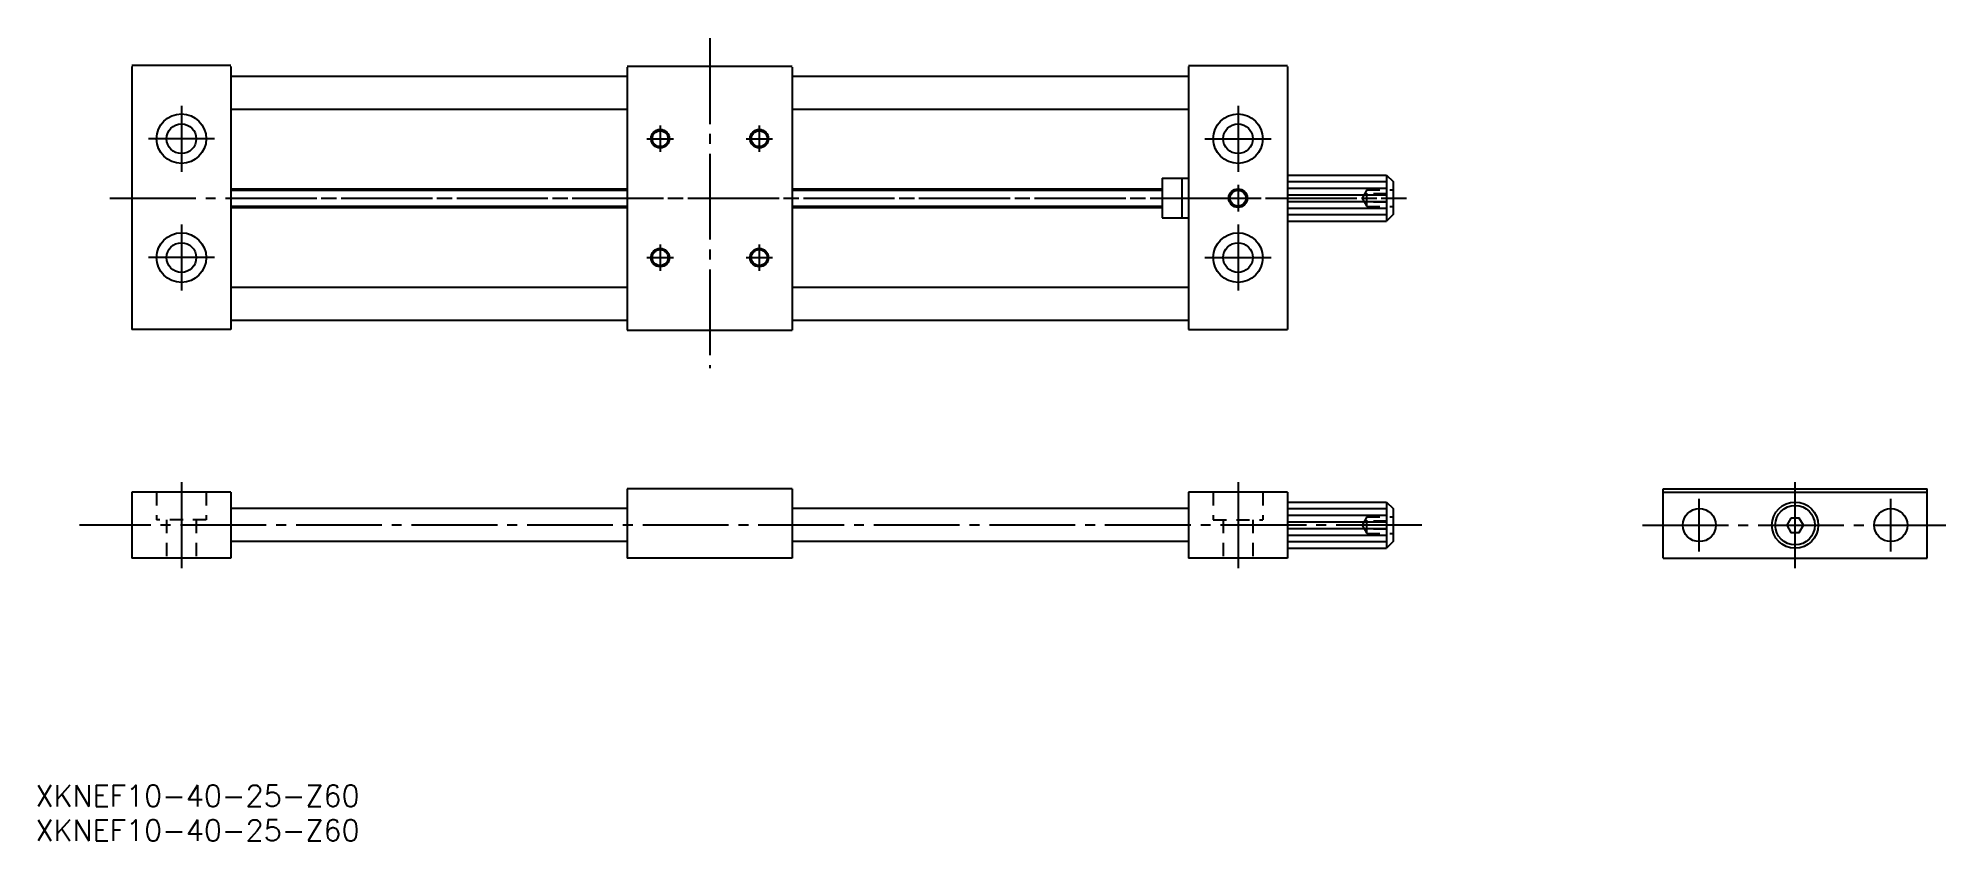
# Model space of a CAD drawing. Extents: x -14 to 275, y 40 to 161.
import ezdxf

# ---------------------------------------------------------------- set-up
doc = ezdxf.new("R2010")
doc.units = 0
doc.linetypes.add('CENTER', pattern=[17.5, 13, -1.5, 1.5, -1.5])
doc.linetypes.add('DASHED', pattern=[3.5, 2, -1.5])
doc.layers.get('0').update_dxf_attribs({"linetype": 'CONTINUOUS'})
doc.layers.add('CENTER', color=1, linetype='CENTER')
doc.styles.get("Standard").update_dxf_attribs({"font": 'txt.shx', "bigfont": 'extfont.shx'})

msp = doc.modelspace()

# ---------------------------------------------------------------- linework, layer by layer
at = {"color": 7, "linetype": 'CONTINUOUS'}
for p, q in [((15, 157.35), (0, 157.35)), ((0, 157.16), (0, 117.35)), ((15, 157.16), (15, 117.35)), ((75, 157.25), (100, 157.25)), ((75, 157.06), (75, 117.25)), ((100, 157.06), (100, 117.25)), ((160, 157.35), (175, 157.35)), ((160, 157.16), (160, 117.35)), ((175, 157.16), (175, 117.35)), ((15, 155.74), (75, 155.74)), ((100, 155.74), (160, 155.74)), ((15, 150.74), (75, 150.74)), ((100, 150.74), (160, 150.74)), ((156, 140.25), (156, 134.25)), ((156, 140.25), (160, 140.25)), ((159, 140.25), (159, 134.25)), ((175, 140.75), (190, 140.75)), ((190, 140.75), (191, 139.75)), ((190, 140.75), (190, 133.75)), ((191, 139.75), (191, 134.75)), ((15, 138.65), (75, 138.65)), ((15, 135.85), (75, 135.85)), ((100, 138.65), (156, 138.65)), ((100, 135.85), (156, 135.85)), ((156, 134.25), (160, 134.25)), ((175, 133.75), (190, 133.75)), ((191, 134.75), (190, 133.75)), ((15, 123.76), (75, 123.76)), ((100, 123.76), (160, 123.76)), ((15, 118.76), (75, 118.76)), ((100, 118.76), (160, 118.76)), ((15, 117.35), (0, 117.35)), ((75, 117.25), (100, 117.25)), ((160, 117.35), (175, 117.35)), ((15, 92.74), (0, 92.74)), ((0, 92.74), (0, 82.74)), ((15, 92.74), (15, 82.74)), ((100, 93.24), (75, 93.24)), ((75, 93.24), (75, 82.74)), ((100, 93.24), (100, 82.74)), ((175, 92.74), (160, 92.74)), ((160, 92.74), (160, 82.74)), ((175, 92.74), (175, 82.74)), ((231.86, 93.24), (271.86, 93.24)), ((231.86, 82.74), (231.86, 93.24)), ((231.86, 92.74), (271.86, 92.74)), ((271.86, 82.74), (271.86, 93.24)), ((75, 90.24), (15, 90.24)), ((160, 90.24), (100, 90.24)), ((175, 91.24), (190, 91.24)), ((190, 91.24), (191, 90.24)), ((190, 91.24), (190, 84.24)), ((191, 90.24), (191, 85.24)), ((75, 85.24), (15, 85.24)), ((160, 85.24), (100, 85.24)), ((175, 84.24), (190, 84.24)), ((191, 85.24), (190, 84.24)), ((15, 82.74), (0, 82.74)), ((100, 82.74), (75, 82.74)), ((175, 82.74), (160, 82.74)), ((231.86, 82.74), (271.86, 82.74))]:
    msp.add_line(p, q, dxfattribs=at)
at = {"color": 3, "linetype": 'CONTINUOUS'}
for p, q in [((175, 139.75), (190, 139.75)), ((175, 138.75), (190, 138.75)), ((15, 138.45), (75, 138.45)), ((15, 136.05), (75, 136.05)), ((100, 138.45), (156, 138.45)), ((100, 136.05), (156, 136.05)), ((175, 137.75), (190, 137.75)), ((175, 136.75), (190, 136.75)), ((175, 135.75), (190, 135.75)), ((175, 134.75), (190, 134.75)), ((175, 90.24), (190, 90.24)), ((175, 89.24), (190, 89.24)), ((175, 88.24), (190, 88.24)), ((175, 87.24), (190, 87.24)), ((175, 86.24), (190, 86.24)), ((175, 85.24), (190, 85.24))]:
    msp.add_line(p, q, dxfattribs=at)
at = {"color": 3, "linetype": 'DASHED'}
for p, q in [((187, 138.5), (186.28, 137.25)), ((186.28, 137.25), (187, 136)), ((187, 136), (187, 138.5)), ((187, 138.5), (191, 138.5)), ((190, 137.88), (187, 137.88)), ((190, 136.63), (187, 136.63)), ((187, 136), (191, 136)), ((3.75, 92.74), (3.75, 88.54)), ((11.25, 92.74), (11.25, 88.54)), ((163.75, 92.74), (163.75, 88.54)), ((171.25, 92.74), (171.25, 88.54)), ((11.25, 88.54), (3.75, 88.54)), ((5.25, 88.54), (5.25, 82.74)), ((9.75, 88.54), (9.75, 82.74)), ((163.75, 88.54), (171.25, 88.54)), ((165.25, 88.54), (165.25, 82.74)), ((169.75, 88.54), (169.75, 82.74)), ((187, 88.99), (186.28, 87.74)), ((186.28, 87.74), (187, 86.49)), ((187, 86.49), (187, 88.99)), ((187, 88.99), (191, 88.99)), ((190, 88.36), (187, 88.36)), ((190, 87.11), (187, 87.11)), ((187, 86.49), (191, 86.49))]:
    msp.add_line(p, q, dxfattribs=at)
at = {"color": 3, "linetype": 'CONTINUOUS'}
msp.add_lwpolyline([(251.23, 88.82), (250.61, 87.74), (251.23, 86.65), (252.48, 86.65), (253.11, 87.74), (252.48, 88.82)], close=True, dxfattribs=at)
for centre, radius in [((7.5, 146.25), 3.75), ((80, 146.25), 1.4), ((80, 146.25), 1.4), ((95, 146.25), 1.4), ((95, 146.25), 1.4), ((167.5, 146.25), 3.75), ((167.5, 137.25), 1.4), ((167.5, 137.25), 1.4), ((7.5, 128.25), 3.75), ((167.5, 128.25), 3.75), ((80, 128.25), 1.4), ((80, 128.25), 1.4), ((95, 128.25), 1.4), ((95, 128.25), 1.4)]:
    msp.add_circle(centre, radius, dxfattribs=at)
at = {"color": 7, "linetype": 'CONTINUOUS'}
for centre, radius in [((7.5, 146.25), 2.25), ((80, 146.25), 1.2), ((80, 146.25), 1.2), ((95, 146.25), 1.2), ((95, 146.25), 1.2), ((167.5, 146.25), 2.25), ((167.5, 137.25), 1.2), ((167.5, 137.25), 1.2), ((7.5, 128.25), 2.25), ((167.5, 128.25), 2.25), ((80, 128.25), 1.2), ((80, 128.25), 1.2), ((95, 128.25), 1.2), ((95, 128.25), 1.2), ((237.36, 87.74), 2.5), ((251.86, 87.74), 3.5), ((251.86, 87.74), 3), ((266.36, 87.74), 2.5)]:
    msp.add_circle(centre, radius, dxfattribs=at)
at = {"layer": 'CENTER', "color": 1, "linetype": 'CENTER'}
for p, q in [((87.5, 161.47), (87.5, 111.53)), ((7.5, 151.25), (7.5, 141.25)), ((167.5, 151.25), (167.5, 141.25)), ((80, 148.25), (80, 144.25)), ((95, 148.25), (95, 144.25)), ((12.5, 146.25), (2.5, 146.25)), ((78, 146.25), (82, 146.25)), ((93, 146.25), (97, 146.25)), ((162.5, 146.25), (172.5, 146.25)), ((167.5, 139.25), (167.5, 135.25)), ((-3.32, 137.25), (193.03, 137.25)), ((15, 137.25), (193.03, 137.25)), ((165.5, 137.25), (169.5, 137.25)), ((7.5, 133.25), (7.5, 123.25)), ((167.5, 133.25), (167.5, 123.25)), ((80, 130.25), (80, 126.25)), ((95, 130.25), (95, 126.25)), ((12.5, 128.25), (2.5, 128.25)), ((78, 128.25), (82, 128.25)), ((93, 128.25), (97, 128.25)), ((162.5, 128.25), (172.5, 128.25)), ((7.5, 94.24), (7.5, 80.01)), ((167.5, 94.24), (167.5, 80.01)), ((251.86, 81.24), (251.86, 94.74)), ((237.36, 83.74), (237.36, 91.74)), ((266.36, 83.74), (266.36, 91.74)), ((195.35, 87.74), (-7.93, 87.74)), ((228.76, 87.74), (274.69, 87.74))]:
    msp.add_line(p, q, dxfattribs=at)

# ---------------------------------------------------------------- texts
at = {"color": 7, "linetype": 'CONTINUOUS'}
for p in [(-14.61, 45.16), (-14.61, 39.94)]:
    msp.add_text('XKNEF10-40-25-Z60', height=3.2, dxfattribs=at).set_placement(p)

doc.saveas('drawing.dxf')
